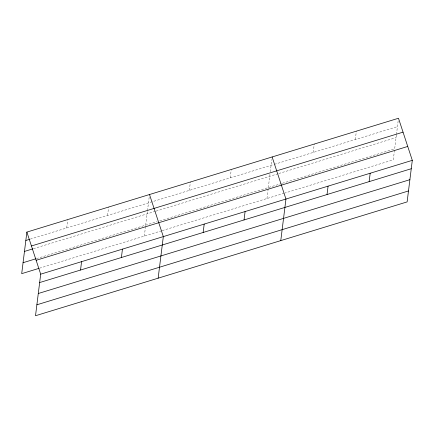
<?xml version="1.0" encoding="UTF-8"?>
<svg xmlns="http://www.w3.org/2000/svg" width="434" height="434" viewBox="0 0 434 434"><rect width="100%" height="100%" fill="white"/><g stroke="black" fill="none" stroke-linecap="round" stroke-linejoin="round"><path stroke-width="0.33" stroke-dasharray="2.17 1.63" d="M66.711 227.953L67.753 219.571M107.583 215.432L108.63 207.045M144.327 236.091L145.531 226.429M145.694 225.143L147.419 211.282M147.5 210.642L149.188 197.107M189.338 190.39L190.385 182.003M230.215 177.869L231.257 169.482M266.959 198.528L268.163 188.866M268.32 187.575L269.97 174.365M270.29 171.788L271.814 159.538M313.207 152.442L314.249 144.061M355.321 139.542L356.363 131.16M394.506 150.164L393.302 159.826L285.1 192.967M396.394 135.017L394.669 148.873L281.926 183.408M396.475 134.372L398.157 120.836M30.304 239.107L273.68 164.551M274.331 164.356L397.435 126.641M33.413 248.687L155.399 211.315M156.039 211.119L278.151 173.714M278.796 173.519L396.074 137.594M36.478 258.599L157.189 221.622M159.745 220.835L281.281 183.609M39.581 268.179L161.573 230.807M162.213 230.611L284.454 193.168"/><path stroke-width="0.65" d="M26.875 232.092L40.698 274.174L35.517 315.74L407.125 201.908L412.3 160.341L398.483 118.26L26.875 232.092L21.7 273.659L38.946 268.375M80.529 270.04L81.576 261.653M121.406 257.519L122.448 249.132M158.15 278.178L163.325 236.611L149.508 194.524M203.155 232.478L204.202 224.09M244.033 219.951L245.08 211.57M280.776 240.615L285.957 199.049L272.134 156.962M327.024 194.53L328.071 186.148M369.139 181.629L370.186 173.242M25.834 240.474L29.664 239.302M31.438 245.98L403.04 132.148M24.467 251.427L32.772 248.883M23.062 262.706L35.838 258.794M36.136 260.286L407.738 146.453M40.698 274.174L412.3 160.341M39.651 282.561L411.253 168.728M38.29 293.509L409.891 179.676M36.885 304.793L408.486 190.96"/></g></svg>
